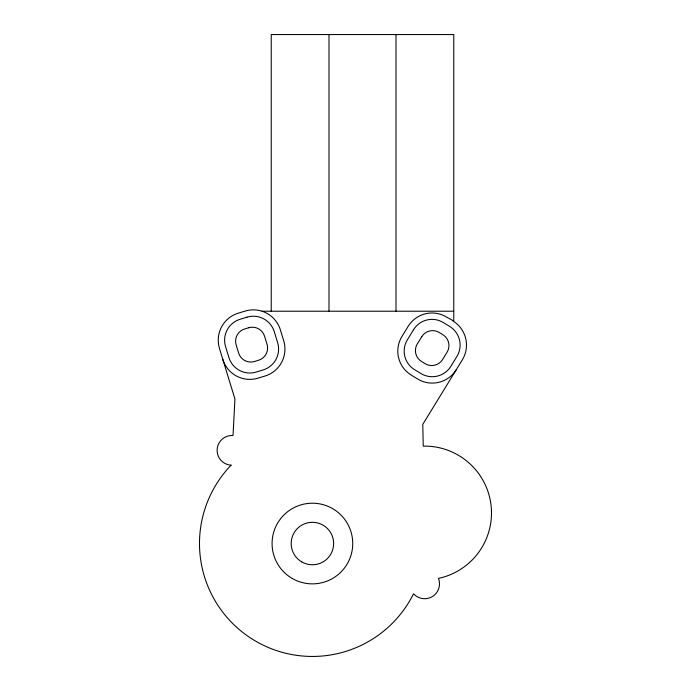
<?xml version="1.0" encoding="UTF-8"?>
<svg xmlns="http://www.w3.org/2000/svg" width="691" height="691" viewBox="0 0 691 691"><rect width="100%" height="100%" fill="white"/><g stroke="black" fill="none" stroke-linecap="round" stroke-linejoin="round"><path stroke-width="1.04" d="M262.044 311.218L453.771 311.218M456.336 369.607A28.227 28.227 0 0 1 417.511 378.927L411.18 375.04A28.02 28.02 0 0 1 401.929 336.517L408.139 326.377A28.02 28.02 0 0 1 446.671 317.126L453.771 321.013L453.771 34.55L271.226 34.55L271.226 311.218M395.995 34.55L395.995 311.218M329.002 34.55L329.002 311.218M231.105 465.181A112.909 112.909 0 0 0 247.369 635.832A112.909 112.909 0 0 0 413.546 593.742A14.857 14.857 0 0 0 438.457 578.393A66.863 66.863 0 0 0 423.238 446.127L422.78 424.36L462.322 359.83A28.227 28.227 0 0 0 453.002 321.013M231.105 465.181A14.857 14.857 0 0 1 217.138 449.392A14.857 14.857 0 0 1 233.022 435.529L234.94 399.035L219.47 348.445A28.227 28.227 0 0 1 238.214 313.196L245.115 311.088A28.227 28.227 0 0 1 280.365 329.823L283.716 340.784A28.227 28.227 0 0 1 264.973 376.042L258.071 378.15A28.227 28.227 0 0 1 222.822 359.406M413.572 329.702L407.362 339.842A21.646 21.646 0 0 0 414.505 369.616L420.845 373.494A21.862 21.862 0 0 0 450.903 366.273L456.898 356.504A21.862 21.862 0 0 0 449.677 326.437L443.346 322.559A21.654 21.654 0 0 0 413.572 329.702M421.735 336.698L417.295 343.937A12.732 12.732 0 0 0 421.501 361.453L425.12 363.665A12.732 12.732 0 0 0 442.629 359.467L447.068 352.229A12.732 12.732 0 0 0 442.862 334.712L439.243 332.492A12.732 12.732 0 0 0 421.735 336.698M246.972 317.178L240.071 319.285A21.862 21.862 0 0 0 225.56 346.58L228.911 357.541A21.862 21.862 0 0 0 256.206 372.06L263.107 369.953A21.862 21.862 0 0 0 277.627 342.65L274.275 331.689A21.862 21.862 0 0 0 246.972 317.178M248.656 327.759L244.597 329.002A12.732 12.732 0 0 0 236.141 344.904L238.62 353.023A12.732 12.732 0 0 0 254.521 361.479L258.581 360.236A12.732 12.732 0 0 0 267.037 344.334L264.558 336.215A12.732 12.732 0 0 0 248.656 327.759M301.794 561.921A21.222 21.222 0 0 0 333.632 543.541A21.222 21.222 0 0 0 301.794 525.151A21.222 21.222 0 0 0 301.794 561.921M292.241 578.462A40.328 40.328 0 0 0 352.738 543.541A40.328 40.328 0 0 0 292.241 508.611A40.328 40.328 0 0 0 292.241 578.462"/></g></svg>
